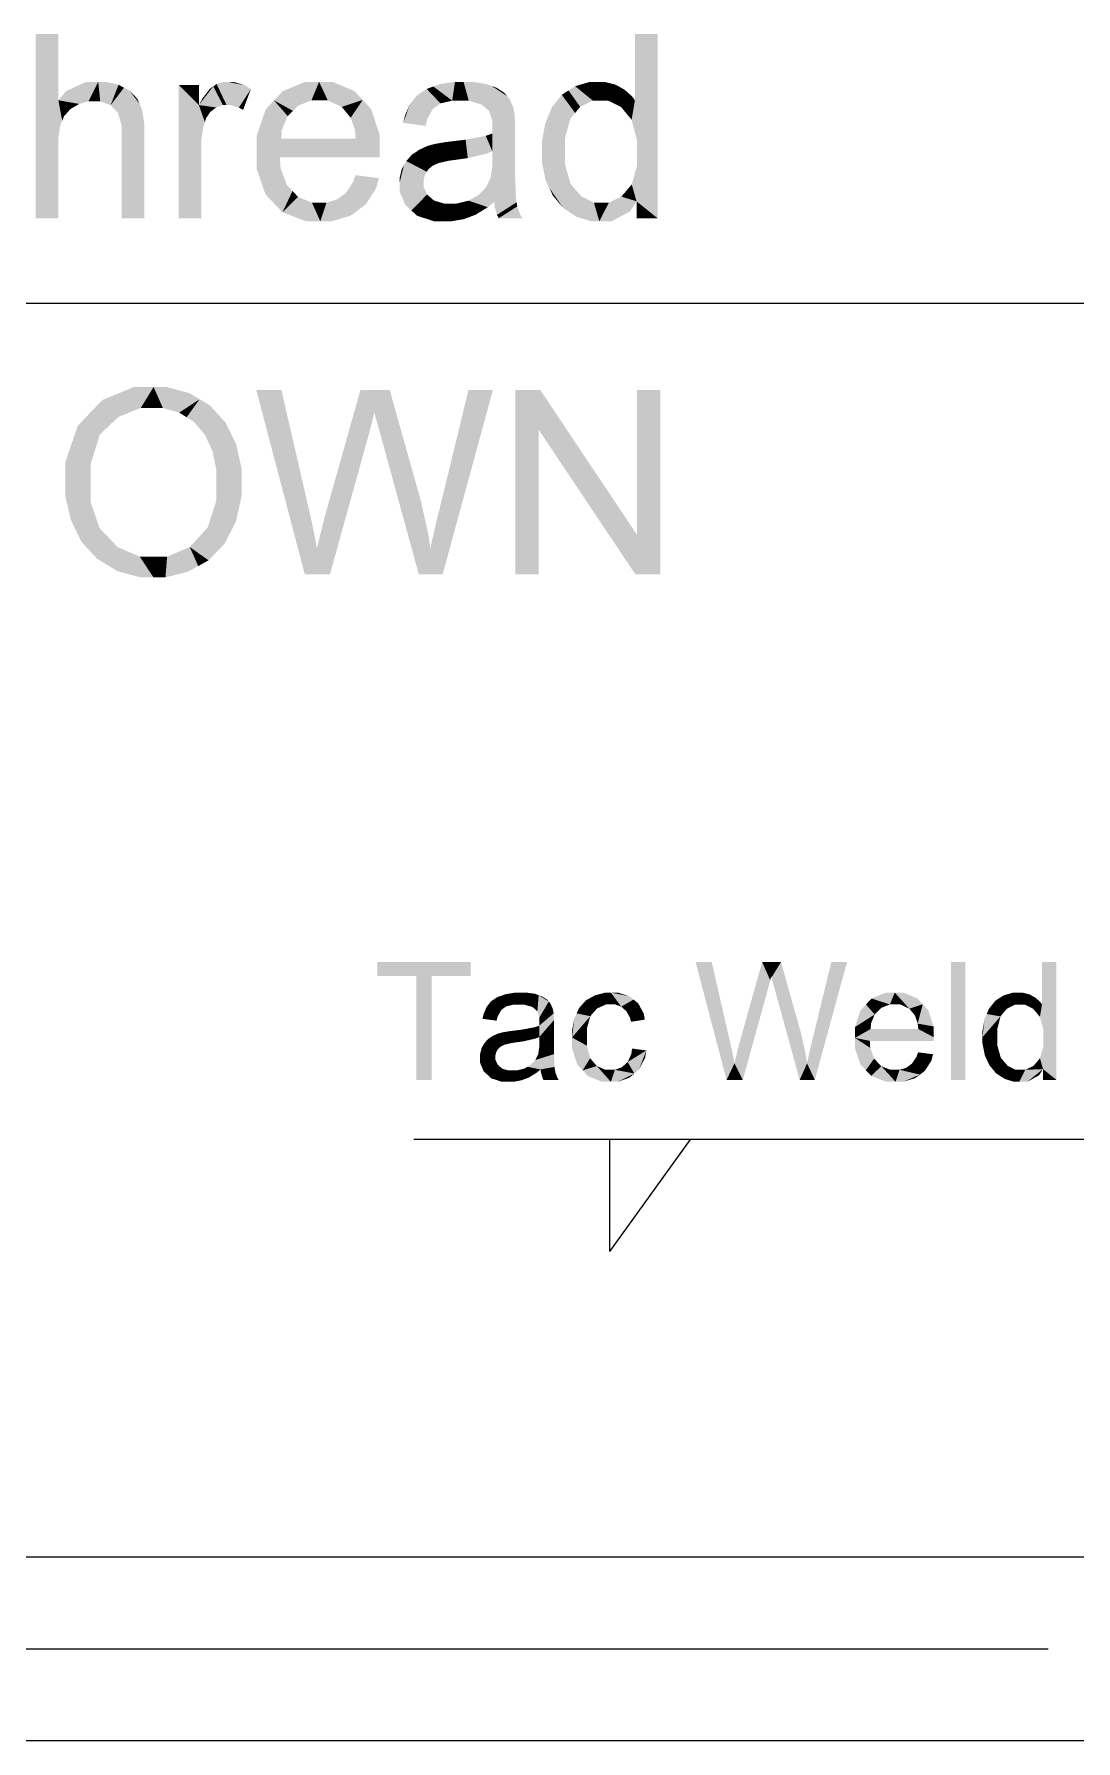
# Model space of a CAD drawing. Header units: millimetres. Extents: x 2 to 579, y 1 to 405.
# Drawn here: x 221.31 to 228.95, y 86.21 to 98.72 of the extents above; entities that cross this region are included whole.
import ezdxf

# ---------------------------------------------------------------- set-up
doc = ezdxf.new("R2010")
doc.units = ezdxf.units.MM
doc.linetypes.add('XKITLINE00', pattern=[0])
doc.layers.add('LinkedObject', color=7, linetype='Continuous', lineweight=0)

# ---------------------------------------------------------------- blocks, each defined once
blk = doc.blocks.new('*A4')
at = {"layer": 'LinkedObject'}
for points in [[(221.49, 98.719), (221.324, 97.369), (221.324, 98.719)], [(221.49, 98.234), (221.324, 97.369), (221.49, 98.719)], [(225.882, 98.719), (225.716, 98.234), (225.716, 98.719)], [(225.882, 98.719), (225.731, 97.943), (225.716, 98.234)], [(225.731, 97.943), (225.882, 98.719), (225.882, 97.369)], [(221.694, 98.369), (221.49, 98.234), (221.548, 98.302)], [(221.782, 98.369), (221.49, 98.234), (221.694, 98.369)], [(221.711, 98.226), (221.49, 98.234), (221.782, 98.369)], [(221.711, 98.226), (221.782, 98.369), (221.748, 98.226)], [(221.748, 98.226), (221.782, 98.369), (221.797, 98.226)], [(221.782, 98.369), (221.873, 98.198), (221.797, 98.226)], [(221.837, 98.369), (221.873, 98.198), (221.782, 98.369)], [(221.931, 98.348), (221.873, 98.198), (221.837, 98.369)], [(221.971, 98.326), (221.873, 98.198), (221.931, 98.348)], [(222.371, 98.347), (222.52, 98.199), (222.371, 97.369)], [(222.52, 98.199), (222.371, 98.347), (222.52, 98.347)], [(222.65, 98.353), (222.723, 98.198), (222.626, 98.336)], [(222.703, 98.369), (222.723, 98.198), (222.65, 98.353)], [(222.731, 98.369), (222.723, 98.198), (222.703, 98.369)], [(222.731, 98.369), (222.753, 98.198), (222.723, 98.198)], [(222.858, 98.343), (222.731, 98.369), (222.773, 98.369)], [(222.901, 98.316), (222.731, 98.369), (222.858, 98.343)], [(222.813, 98.18), (222.731, 98.369), (222.901, 98.316)], [(222.753, 98.198), (222.731, 98.369), (222.813, 98.18)], [(223.299, 98.369), (223.071, 98.233), (223.135, 98.301)], [(223.401, 98.369), (223.071, 98.233), (223.299, 98.369)], [(223.345, 98.233), (223.071, 98.233), (223.401, 98.369)], [(223.345, 98.233), (223.401, 98.369), (223.402, 98.233)], [(223.401, 98.369), (223.465, 98.233), (223.402, 98.233)], [(223.659, 98.302), (223.401, 98.369), (223.499, 98.369)], [(223.721, 98.236), (223.401, 98.369), (223.659, 98.302)], [(223.567, 98.185), (223.401, 98.369), (223.721, 98.236)], [(223.465, 98.233), (223.401, 98.369), (223.567, 98.185)], [(224.397, 98.369), (224.238, 98.335), (224.286, 98.352)], [(224.377, 98.231), (224.238, 98.335), (224.397, 98.369)], [(224.377, 98.231), (224.397, 98.369), (224.436, 98.231)], [(224.436, 98.231), (224.397, 98.369), (224.498, 98.231)], [(224.46, 98.369), (224.498, 98.231), (224.397, 98.369)], [(224.624, 98.354), (224.46, 98.369), (224.523, 98.369)], [(224.664, 98.34), (224.46, 98.369), (224.624, 98.354)], [(224.592, 98.203), (224.46, 98.369), (224.664, 98.34)], [(224.498, 98.231), (224.46, 98.369), (224.592, 98.203)], [(225.387, 98.369), (225.408, 98.231), (225.278, 98.337)], [(225.447, 98.369), (225.408, 98.231), (225.387, 98.369)], [(225.408, 98.231), (225.447, 98.369), (225.463, 98.231)], [(225.447, 98.369), (225.52, 98.231), (225.463, 98.231)], [(225.491, 98.369), (225.52, 98.231), (225.447, 98.369)], [(225.569, 98.35), (225.52, 98.231), (225.491, 98.369)], [(225.604, 98.332), (225.52, 98.231), (225.569, 98.35)], [(221.49, 97.961), (221.324, 97.369), (221.49, 98.234)], [(221.49, 97.961), (221.49, 98.234), (221.504, 98.052)], [(221.504, 98.052), (221.49, 98.234), (221.518, 98.084)], [(221.518, 98.084), (221.49, 98.234), (221.532, 98.117)], [(221.532, 98.117), (221.49, 98.234), (221.578, 98.169)], [(221.578, 98.169), (221.49, 98.234), (221.61, 98.188)], [(221.61, 98.188), (221.49, 98.234), (221.642, 98.207)], [(221.642, 98.207), (221.49, 98.234), (221.711, 98.226)], [(221.971, 98.326), (221.9, 98.169), (221.873, 98.198)], [(222.011, 98.305), (221.9, 98.169), (221.971, 98.326)], [(221.9, 98.169), (222.011, 98.305), (221.927, 98.141)], [(221.927, 98.141), (222.011, 98.305), (222.085, 98.208)], [(222.085, 98.208), (222.011, 98.305), (222.068, 98.246)], [(222.626, 98.336), (222.52, 98.199), (222.601, 98.319)], [(222.696, 98.198), (222.52, 98.199), (222.626, 98.336)], [(222.601, 98.319), (222.52, 98.199), (222.549, 98.251)], [(222.626, 98.336), (222.723, 98.198), (222.696, 98.198)], [(222.813, 98.18), (222.901, 98.316), (222.844, 98.163)], [(223.071, 98.233), (222.944, 97.973), (223.008, 98.165)], [(223.171, 98.118), (222.944, 97.973), (223.071, 98.233)], [(223.071, 98.233), (223.21, 98.156), (223.171, 98.118)], [(223.21, 98.156), (223.071, 98.233), (223.249, 98.195)], [(223.249, 98.195), (223.071, 98.233), (223.345, 98.233)], [(223.567, 98.185), (223.721, 98.236), (223.607, 98.137)], [(223.721, 98.236), (223.633, 98.106), (223.607, 98.137)], [(223.633, 98.106), (223.721, 98.236), (223.664, 98.014)], [(223.664, 98.014), (223.721, 98.236), (223.845, 97.981)], [(223.845, 97.981), (223.721, 98.236), (223.783, 98.169)], [(224.092, 98.236), (224.019, 98.068), (224.066, 98.204)], [(224.235, 98.17), (224.019, 98.068), (224.092, 98.236)], [(224.117, 98.268), (224.291, 98.211), (224.092, 98.236)], [(224.235, 98.17), (224.092, 98.236), (224.263, 98.191)], [(224.263, 98.191), (224.092, 98.236), (224.291, 98.211)], [(224.19, 98.317), (224.291, 98.211), (224.117, 98.268)], [(224.238, 98.335), (224.291, 98.211), (224.19, 98.317)], [(224.291, 98.211), (224.238, 98.335), (224.377, 98.231)], [(224.592, 98.203), (224.664, 98.34), (224.624, 98.175)], [(224.624, 98.175), (224.664, 98.34), (224.648, 98.155)], [(224.664, 98.34), (224.671, 98.083), (224.648, 98.155)], [(224.779, 98.265), (224.671, 98.083), (224.664, 98.34)], [(224.76, 98.288), (224.664, 98.34), (224.703, 98.325)], [(224.779, 98.265), (224.664, 98.34), (224.76, 98.288)], [(224.797, 98.243), (224.671, 98.083), (224.779, 98.265)], [(224.823, 98.187), (224.671, 98.083), (224.797, 98.243)], [(225.18, 98.274), (225.278, 98.141), (225.107, 98.182)], [(225.315, 98.186), (225.18, 98.274), (225.229, 98.306)], [(225.278, 98.141), (225.18, 98.274), (225.315, 98.186)], [(225.278, 98.337), (225.408, 98.231), (225.229, 98.306)], [(225.229, 98.306), (225.408, 98.231), (225.315, 98.186)], [(225.604, 98.332), (225.615, 98.184), (225.52, 98.231)], [(225.638, 98.313), (225.615, 98.184), (225.604, 98.332)], [(225.694, 98.264), (225.615, 98.184), (225.638, 98.313)], [(225.716, 98.234), (225.615, 98.184), (225.694, 98.264)], [(225.615, 98.184), (225.716, 98.234), (225.653, 98.138)], [(225.653, 98.138), (225.716, 98.234), (225.692, 98.091)], [(225.716, 98.234), (225.731, 97.943), (225.692, 98.091)], [(222.085, 98.208), (221.953, 98.051), (221.927, 98.141)], [(222.102, 98.17), (221.953, 98.051), (222.085, 98.208)], [(222.12, 98.061), (221.953, 98.051), (222.102, 98.17)], [(222.371, 97.369), (222.52, 98.199), (222.537, 97.369)], [(222.52, 98.199), (222.537, 97.881), (222.537, 97.369)], [(222.537, 97.881), (222.52, 98.199), (222.537, 97.933)], [(222.537, 97.933), (222.52, 98.199), (222.55, 98.03)], [(222.55, 98.03), (222.52, 98.199), (222.564, 98.074)], [(222.564, 98.074), (222.52, 98.199), (222.573, 98.103)], [(222.573, 98.103), (222.52, 98.199), (222.604, 98.149)], [(222.604, 98.149), (222.52, 98.199), (222.626, 98.165)], [(222.626, 98.165), (222.52, 98.199), (222.647, 98.181)], [(222.647, 98.181), (222.52, 98.199), (222.696, 98.198)], [(223.128, 98.016), (222.944, 97.973), (223.171, 98.118)], [(224.066, 98.204), (224.019, 98.068), (224.03, 98.12)], [(224.194, 98.098), (224.019, 98.068), (224.235, 98.17)], [(224.019, 98.068), (224.194, 98.098), (224.181, 98.046)], [(224.671, 98.007), (224.834, 98.131), (224.67, 97.99)], [(224.67, 97.99), (224.834, 98.131), (224.671, 97.86)], [(224.83, 98.153), (224.671, 98.083), (224.823, 98.187)], [(224.671, 98.083), (224.83, 98.153), (224.834, 98.131)], [(224.671, 98.083), (224.834, 98.131), (224.671, 98.033)], [(224.671, 98.033), (224.834, 98.131), (224.671, 98.028)], [(224.671, 98.028), (224.834, 98.131), (224.671, 98.007)], [(224.838, 98.055), (224.671, 97.86), (224.834, 98.131)], [(225.083, 98.123), (225.034, 97.857), (225.059, 98.063)], [(225.241, 98.096), (225.034, 97.857), (225.083, 98.123)], [(225.107, 98.182), (225.278, 98.141), (225.083, 98.123)], [(225.083, 98.123), (225.278, 98.141), (225.241, 98.096)], [(222.12, 97.989), (221.953, 98.051), (222.12, 98.061)], [(221.953, 98.051), (222.12, 97.989), (221.953, 97.988)], [(221.953, 97.369), (222.12, 97.989), (222.12, 97.369)], [(221.953, 97.988), (222.12, 97.989), (221.953, 97.369)], [(222.944, 97.973), (223.128, 98.016), (223.124, 97.952)], [(223.124, 97.952), (222.944, 97.85), (222.944, 97.973)], [(223.664, 98.014), (223.845, 97.981), (223.669, 97.952)], [(223.845, 97.86), (223.669, 97.952), (223.845, 97.981)], [(224.623, 97.973), (224.671, 97.86), (224.475, 97.945)], [(224.67, 97.99), (224.671, 97.86), (224.623, 97.973)], [(224.838, 98), (224.67, 97.799), (224.671, 97.86)], [(224.838, 97.779), (224.67, 97.799), (224.838, 98)], [(224.838, 98), (224.671, 97.86), (224.838, 98.055)], [(225.204, 97.954), (225.034, 97.857), (225.241, 98.096)], [(225.059, 98.063), (225.034, 97.857), (225.034, 97.93)], [(221.49, 97.904), (221.324, 97.369), (221.49, 97.961)], [(221.324, 97.369), (221.49, 97.904), (221.49, 97.369)], [(223.124, 97.952), (223.845, 97.86), (222.944, 97.85)], [(223.845, 97.852), (222.944, 97.85), (223.845, 97.86)], [(223.844, 97.83), (222.944, 97.85), (223.845, 97.852)], [(222.944, 97.85), (223.07, 97.479), (222.944, 97.731)], [(223.119, 97.735), (223.07, 97.479), (222.944, 97.85)], [(223.119, 97.735), (222.944, 97.85), (223.114, 97.816)], [(223.844, 97.816), (222.944, 97.85), (223.844, 97.83)], [(223.114, 97.816), (222.944, 97.85), (223.844, 97.816)], [(223.669, 97.952), (223.845, 97.86), (223.124, 97.952)], [(224.202, 97.728), (224.082, 97.836), (224.109, 97.853)], [(224.135, 97.871), (224.235, 97.755), (224.109, 97.853)], [(224.109, 97.853), (224.235, 97.755), (224.202, 97.728)], [(224.195, 97.899), (224.235, 97.755), (224.135, 97.871)], [(224.228, 97.908), (224.235, 97.755), (224.195, 97.899)], [(224.252, 97.914), (224.277, 97.774), (224.228, 97.908)], [(224.235, 97.755), (224.228, 97.908), (224.256, 97.764)], [(224.256, 97.764), (224.228, 97.908), (224.277, 97.774)], [(224.326, 97.927), (224.349, 97.79), (224.252, 97.914)], [(224.252, 97.914), (224.349, 97.79), (224.277, 97.774)], [(224.375, 97.933), (224.4, 97.797), (224.326, 97.927)], [(224.326, 97.927), (224.4, 97.797), (224.349, 97.79)], [(224.475, 97.945), (224.491, 97.81), (224.375, 97.933)], [(224.375, 97.933), (224.491, 97.81), (224.4, 97.797)], [(224.475, 97.945), (224.671, 97.86), (224.491, 97.81)], [(224.491, 97.81), (224.671, 97.86), (224.626, 97.842)], [(225.034, 97.857), (225.204, 97.954), (225.204, 97.857)], [(225.034, 97.857), (225.204, 97.763), (225.034, 97.782)], [(225.204, 97.763), (225.034, 97.857), (225.204, 97.857)], [(225.731, 97.943), (225.882, 97.369), (225.731, 97.843)], [(222.944, 97.731), (223.07, 97.479), (223.007, 97.545)], [(223.165, 97.612), (223.07, 97.479), (223.119, 97.735)], [(224.023, 97.758), (223.991, 97.627), (224.007, 97.729)], [(224.179, 97.693), (223.991, 97.627), (224.023, 97.758)], [(224.007, 97.729), (223.991, 97.627), (223.991, 97.663)], [(224.04, 97.788), (224.191, 97.71), (224.023, 97.758)], [(224.023, 97.758), (224.191, 97.71), (224.179, 97.693)], [(224.082, 97.836), (224.191, 97.71), (224.04, 97.788)], [(224.191, 97.71), (224.082, 97.836), (224.202, 97.728)], [(224.657, 97.662), (224.838, 97.779), (224.838, 97.663)], [(224.67, 97.744), (224.838, 97.779), (224.657, 97.662)], [(224.838, 97.779), (224.67, 97.744), (224.67, 97.799)], [(225.034, 97.782), (225.204, 97.763), (225.061, 97.649)], [(225.061, 97.649), (225.204, 97.763), (225.088, 97.592)], [(225.088, 97.592), (225.204, 97.763), (225.244, 97.623)], [(225.731, 97.752), (225.882, 97.369), (225.693, 97.617)], [(225.731, 97.843), (225.882, 97.369), (225.731, 97.752)], [(223.07, 97.479), (223.165, 97.612), (223.133, 97.413)], [(223.206, 97.569), (223.133, 97.413), (223.165, 97.612)], [(223.598, 97.555), (223.839, 97.663), (223.744, 97.471)], [(223.649, 97.632), (223.839, 97.663), (223.598, 97.555)], [(223.839, 97.663), (223.649, 97.632), (223.668, 97.685)], [(223.744, 97.471), (223.839, 97.663), (223.819, 97.588)], [(224.167, 97.653), (223.991, 97.627), (224.179, 97.693)], [(223.991, 97.627), (224.167, 97.653), (224.167, 97.632)], [(224.167, 97.598), (223.991, 97.627), (224.167, 97.632)], [(223.991, 97.627), (224.167, 97.598), (223.991, 97.566)], [(223.991, 97.566), (224.167, 97.598), (224.034, 97.465)], [(224.034, 97.465), (224.167, 97.598), (224.077, 97.426)], [(224.077, 97.426), (224.167, 97.598), (224.193, 97.543)], [(224.571, 97.54), (224.838, 97.663), (224.844, 97.517)], [(224.626, 97.597), (224.838, 97.663), (224.571, 97.54)], [(224.643, 97.633), (224.838, 97.663), (224.626, 97.597)], [(224.838, 97.663), (224.643, 97.633), (224.657, 97.662)], [(225.244, 97.623), (225.191, 97.444), (225.088, 97.592)], [(225.283, 97.576), (225.191, 97.444), (225.244, 97.623)], [(225.693, 97.617), (225.728, 97.493), (225.655, 97.572)], [(225.693, 97.617), (225.882, 97.369), (225.728, 97.493)], [(223.247, 97.526), (223.133, 97.413), (223.206, 97.569)], [(223.247, 97.526), (223.41, 97.347), (223.133, 97.413)], [(223.349, 97.483), (223.41, 97.347), (223.247, 97.526)], [(223.41, 97.483), (223.41, 97.347), (223.349, 97.483)], [(223.455, 97.483), (223.689, 97.43), (223.41, 97.347)], [(223.455, 97.483), (223.41, 97.347), (223.41, 97.483)], [(223.533, 97.507), (223.689, 97.43), (223.455, 97.483)], [(223.565, 97.531), (223.744, 97.471), (223.533, 97.507)], [(223.689, 97.43), (223.533, 97.507), (223.744, 97.471)], [(223.598, 97.555), (223.744, 97.471), (223.565, 97.531)], [(224.193, 97.543), (224.12, 97.387), (224.077, 97.426)], [(224.218, 97.521), (224.12, 97.387), (224.193, 97.543)], [(224.243, 97.499), (224.12, 97.387), (224.218, 97.521)], [(224.12, 97.387), (224.243, 97.499), (224.244, 97.347)], [(224.324, 97.347), (224.243, 97.499), (224.316, 97.477)], [(224.244, 97.347), (224.243, 97.499), (224.324, 97.347)], [(224.316, 97.477), (224.373, 97.347), (224.324, 97.347)], [(224.364, 97.477), (224.373, 97.347), (224.316, 97.477)], [(224.412, 97.477), (224.373, 97.347), (224.364, 97.477)], [(224.373, 97.347), (224.412, 97.477), (224.464, 97.363)], [(224.507, 97.379), (224.412, 97.477), (224.497, 97.498)], [(224.464, 97.363), (224.412, 97.477), (224.507, 97.379)], [(224.685, 97.489), (224.497, 97.498), (224.534, 97.519)], [(224.638, 97.45), (224.497, 97.498), (224.685, 97.489)], [(224.549, 97.395), (224.497, 97.498), (224.638, 97.45)], [(224.507, 97.379), (224.497, 97.498), (224.549, 97.395)], [(224.571, 97.54), (224.844, 97.517), (224.534, 97.519)], [(224.844, 97.517), (224.685, 97.489), (224.534, 97.519)], [(224.685, 97.489), (224.844, 97.517), (224.688, 97.455)], [(224.688, 97.455), (224.844, 97.517), (224.849, 97.486)], [(224.849, 97.486), (224.705, 97.394), (224.688, 97.455)], [(224.854, 97.456), (224.705, 97.394), (224.849, 97.486)], [(225.088, 97.592), (225.191, 97.444), (225.115, 97.534)], [(225.191, 97.444), (225.283, 97.576), (225.24, 97.412)], [(225.24, 97.412), (225.283, 97.576), (225.323, 97.53)], [(225.323, 97.53), (225.455, 97.347), (225.24, 97.412)], [(225.416, 97.483), (225.455, 97.347), (225.323, 97.53)], [(225.455, 97.347), (225.416, 97.483), (225.47, 97.483)], [(225.455, 97.347), (225.728, 97.493), (225.545, 97.347)], [(225.525, 97.483), (225.728, 97.493), (225.455, 97.347)], [(225.525, 97.483), (225.455, 97.347), (225.47, 97.483)], [(225.617, 97.528), (225.728, 97.493), (225.525, 97.483)], [(225.545, 97.347), (225.728, 97.493), (225.682, 97.42)], [(225.728, 97.493), (225.617, 97.528), (225.655, 97.572)], [(225.728, 97.493), (225.882, 97.369), (225.728, 97.369)], [(223.133, 97.413), (223.41, 97.347), (223.303, 97.347)], [(223.41, 97.347), (223.689, 97.43), (223.495, 97.347)], [(223.495, 97.347), (223.689, 97.43), (223.635, 97.389)], [(224.854, 97.456), (224.718, 97.369), (224.705, 97.394)], [(224.875, 97.397), (224.718, 97.369), (224.854, 97.456)], [(224.718, 97.369), (224.875, 97.397), (224.891, 97.369)], [(225.24, 97.412), (225.455, 97.347), (225.289, 97.379)], [(225.289, 97.379), (225.455, 97.347), (225.396, 97.347)], [(222.045, 96.132), (221.722, 95.942), (221.813, 96.037)], [(222.188, 96.132), (221.722, 95.942), (222.045, 96.132)], [(222.094, 95.978), (221.722, 95.942), (222.188, 96.132)], [(222.094, 95.978), (222.188, 96.132), (222.189, 95.978)], [(222.188, 96.132), (222.256, 95.978), (222.189, 95.978)], [(222.45, 96.087), (222.188, 96.132), (222.282, 96.132)], [(222.525, 96.042), (222.188, 96.132), (222.45, 96.087)], [(222.376, 95.944), (222.188, 96.132), (222.525, 96.042)], [(222.256, 95.978), (222.188, 96.132), (222.376, 95.944)], [(223.125, 96.109), (223.296, 94.759), (222.941, 96.109)], [(223.329, 95.224), (223.296, 94.759), (223.125, 96.109)], [(223.704, 96.109), (223.766, 95.787), (223.447, 95.197)], [(223.766, 95.787), (223.704, 96.109), (223.775, 95.82)], [(223.775, 95.82), (223.704, 96.109), (223.795, 95.899)], [(223.795, 95.899), (223.704, 96.109), (223.807, 95.946)], [(223.919, 96.109), (223.807, 95.946), (223.704, 96.109)], [(223.807, 95.946), (223.919, 96.109), (223.81, 95.931)], [(223.81, 95.931), (223.919, 96.109), (223.832, 95.851)], [(223.832, 95.851), (223.919, 96.109), (223.85, 95.787)], [(223.85, 95.787), (223.919, 96.109), (224.111, 95.425)], [(224.675, 96.109), (224.285, 95.241), (224.496, 96.109)], [(224.307, 94.759), (224.285, 95.241), (224.675, 96.109)], [(224.84, 96.109), (225.011, 95.818), (224.84, 94.759)], [(225.011, 95.818), (224.84, 96.109), (225.023, 96.109)], [(225.011, 95.818), (225.023, 96.109), (225.719, 94.759)], [(225.719, 94.759), (225.023, 96.109), (225.731, 95.049)], [(225.902, 96.109), (225.731, 95.049), (225.731, 96.109)], [(225.902, 94.759), (225.731, 95.049), (225.902, 96.109)], [(221.931, 95.913), (221.722, 95.942), (222.094, 95.978)], [(222.376, 95.944), (222.525, 96.042), (222.43, 95.91)], [(222.525, 96.042), (222.484, 95.876), (222.43, 95.91)], [(222.484, 95.876), (222.525, 96.042), (222.565, 95.781)], [(222.714, 95.873), (222.525, 96.042), (222.6, 95.998)], [(222.754, 95.794), (222.525, 96.042), (222.714, 95.873)], [(222.565, 95.781), (222.525, 96.042), (222.754, 95.794)], [(221.722, 95.942), (221.542, 95.416), (221.632, 95.847)], [(221.794, 95.783), (221.542, 95.416), (221.722, 95.942)], [(221.632, 95.847), (221.542, 95.416), (221.542, 95.584)], [(221.722, 95.942), (221.931, 95.913), (221.862, 95.848)], [(221.794, 95.783), (221.722, 95.942), (221.862, 95.848)], [(221.726, 95.565), (221.542, 95.416), (221.794, 95.783)], [(222.565, 95.781), (222.754, 95.794), (222.593, 95.72)], [(222.754, 95.794), (222.621, 95.658), (222.593, 95.72)], [(222.621, 95.658), (222.754, 95.794), (222.649, 95.515)], [(222.649, 95.515), (222.754, 95.794), (222.833, 95.533)], [(222.833, 95.533), (222.754, 95.794), (222.793, 95.714)], [(223.447, 95.197), (223.766, 95.787), (223.481, 94.759)], [(224.111, 95.425), (224.132, 94.759), (223.85, 95.787)], [(224.84, 94.759), (225.011, 95.818), (225.011, 94.759)], [(221.542, 95.416), (221.726, 95.565), (221.726, 95.413)], [(222.649, 95.432), (222.833, 95.533), (222.833, 95.431)], [(222.649, 95.515), (222.833, 95.533), (222.649, 95.432)], [(221.542, 95.416), (221.726, 95.291), (221.542, 95.327)], [(221.726, 95.291), (221.542, 95.416), (221.726, 95.413)], [(222.584, 95.101), (222.833, 95.431), (222.75, 95.064)], [(222.649, 95.302), (222.833, 95.431), (222.584, 95.101)], [(222.833, 95.431), (222.649, 95.302), (222.649, 95.432)], [(222.75, 95.064), (222.833, 95.431), (222.791, 95.145)], [(222.791, 95.145), (222.833, 95.431), (222.833, 95.329)], [(224.147, 95.298), (224.132, 94.759), (224.111, 95.425)], [(221.542, 95.327), (221.726, 95.291), (221.581, 95.159)], [(221.581, 95.159), (221.726, 95.291), (221.619, 95.079)], [(221.619, 95.079), (221.726, 95.291), (221.791, 95.099)], [(223.345, 95.154), (223.296, 94.759), (223.329, 95.224)], [(224.2, 95.059), (224.132, 94.759), (224.147, 95.298)], [(224.285, 95.241), (224.307, 94.759), (224.264, 95.158)], [(221.791, 95.099), (221.772, 94.874), (221.619, 95.079)], [(221.857, 95.029), (221.772, 94.874), (221.791, 95.099)], [(222.75, 95.064), (222.519, 95.03), (222.584, 95.101)], [(223.373, 95.016), (223.296, 94.759), (223.345, 95.154)], [(223.442, 95.18), (223.481, 94.759), (223.411, 95.056)], [(223.447, 95.197), (223.481, 94.759), (223.442, 95.18)], [(224.264, 95.158), (224.307, 94.759), (224.23, 95.011)], [(221.619, 95.079), (221.772, 94.874), (221.658, 94.999)], [(221.772, 94.874), (221.857, 95.029), (221.847, 94.828)], [(221.847, 94.828), (221.857, 95.029), (221.923, 94.959)], [(222.519, 95.03), (222.591, 94.861), (222.453, 94.959)], [(222.708, 94.983), (222.519, 95.03), (222.75, 95.064)], [(222.591, 94.861), (222.519, 95.03), (222.708, 94.983)], [(223.385, 94.948), (223.296, 94.759), (223.373, 95.016)], [(223.411, 95.056), (223.481, 94.759), (223.385, 94.948)], [(224.217, 94.948), (224.132, 94.759), (224.2, 95.059)], [(224.23, 95.011), (224.307, 94.759), (224.217, 94.948)], [(225.731, 95.049), (225.902, 94.759), (225.719, 94.759)], [(221.923, 94.959), (222.187, 94.736), (221.847, 94.828)], [(222.087, 94.888), (222.187, 94.736), (221.923, 94.959)], [(222.187, 94.736), (222.087, 94.888), (222.186, 94.888)], [(222.287, 94.888), (222.187, 94.736), (222.186, 94.888)], [(222.187, 94.736), (222.287, 94.888), (222.275, 94.736)], [(222.275, 94.736), (222.287, 94.888), (222.439, 94.777)], [(222.515, 94.819), (222.287, 94.888), (222.453, 94.959)], [(222.439, 94.777), (222.287, 94.888), (222.515, 94.819)], [(222.453, 94.959), (222.591, 94.861), (222.515, 94.819)], [(223.385, 94.948), (223.481, 94.759), (223.296, 94.759)], [(224.217, 94.948), (224.307, 94.759), (224.132, 94.759)], [(221.847, 94.828), (222.187, 94.736), (221.922, 94.782)], [(221.922, 94.782), (222.187, 94.736), (222.092, 94.736)], [(223.829, 91.916), (224.113, 91.814), (223.829, 91.814)], [(224.227, 91.814), (224.113, 91.814), (223.829, 91.916)], [(224.227, 91.814), (223.829, 91.916), (224.513, 91.916)], [(224.227, 91.814), (224.513, 91.916), (224.513, 91.814)], [(226.279, 91.916), (226.388, 91.052), (226.161, 91.916)], [(226.409, 91.35), (226.388, 91.052), (226.279, 91.916)], [(226.649, 91.916), (226.689, 91.71), (226.485, 91.332)], [(226.689, 91.71), (226.649, 91.916), (226.695, 91.731)], [(226.695, 91.731), (226.649, 91.916), (226.708, 91.782)], [(226.708, 91.782), (226.649, 91.916), (226.715, 91.812)], [(226.787, 91.916), (226.715, 91.812), (226.649, 91.916)], [(226.715, 91.812), (226.787, 91.916), (226.717, 91.802)], [(226.717, 91.802), (226.787, 91.916), (226.731, 91.751)], [(226.731, 91.751), (226.787, 91.916), (226.743, 91.71)], [(226.743, 91.71), (226.787, 91.916), (226.91, 91.478)], [(227.271, 91.916), (227.021, 91.361), (227.156, 91.916)], [(227.035, 91.052), (227.021, 91.361), (227.271, 91.916)], [(228.139, 91.916), (228.032, 91.052), (228.032, 91.916)], [(228.139, 91.052), (228.032, 91.052), (228.139, 91.916)], [(228.806, 91.916), (228.7, 91.606), (228.7, 91.916)], [(228.806, 91.916), (228.71, 91.42), (228.7, 91.606)], [(228.71, 91.42), (228.806, 91.916), (228.806, 91.052)], [(224.113, 91.052), (224.227, 91.814), (224.227, 91.052)], [(224.113, 91.814), (224.227, 91.814), (224.113, 91.052)], [(224.645, 91.607), (224.599, 91.5), (224.629, 91.587)], [(224.737, 91.565), (224.599, 91.5), (224.645, 91.607)], [(224.661, 91.628), (224.773, 91.591), (224.645, 91.607)], [(224.737, 91.565), (224.645, 91.607), (224.755, 91.578)], [(224.755, 91.578), (224.645, 91.607), (224.773, 91.591)], [(224.708, 91.659), (224.773, 91.591), (224.661, 91.628)], [(224.739, 91.67), (224.773, 91.591), (224.708, 91.659)], [(224.841, 91.692), (224.739, 91.67), (224.77, 91.681)], [(224.828, 91.604), (224.739, 91.67), (224.841, 91.692)], [(224.773, 91.591), (224.739, 91.67), (224.828, 91.604)], [(224.828, 91.604), (224.841, 91.692), (224.865, 91.604)], [(224.865, 91.604), (224.841, 91.692), (224.905, 91.604)], [(224.881, 91.692), (224.905, 91.604), (224.841, 91.692)], [(224.986, 91.683), (224.881, 91.692), (224.921, 91.692)], [(225.011, 91.673), (224.881, 91.692), (224.986, 91.683)], [(224.966, 91.586), (224.881, 91.692), (225.011, 91.673)], [(224.905, 91.604), (224.881, 91.692), (224.966, 91.586)], [(224.966, 91.586), (225.011, 91.673), (224.986, 91.568)], [(224.986, 91.568), (225.011, 91.673), (225.001, 91.555)], [(225.011, 91.673), (225.016, 91.51), (225.001, 91.555)], [(225.085, 91.626), (225.016, 91.51), (225.011, 91.673)], [(225.073, 91.64), (225.011, 91.673), (225.036, 91.664)], [(225.085, 91.626), (225.011, 91.673), (225.073, 91.64)], [(225.097, 91.612), (225.016, 91.51), (225.085, 91.626)], [(225.113, 91.576), (225.016, 91.51), (225.097, 91.612)], [(225.357, 91.635), (225.414, 91.548), (225.306, 91.578)], [(225.439, 91.576), (225.357, 91.635), (225.391, 91.654)], [(225.414, 91.548), (225.357, 91.635), (225.439, 91.576)], [(225.425, 91.673), (225.504, 91.605), (225.391, 91.654)], [(225.391, 91.654), (225.504, 91.605), (225.439, 91.576)], [(225.5, 91.692), (225.504, 91.605), (225.425, 91.673)], [(225.54, 91.692), (225.504, 91.605), (225.5, 91.692)], [(225.504, 91.605), (225.54, 91.692), (225.544, 91.605)], [(225.54, 91.692), (225.571, 91.605), (225.544, 91.605)], [(225.674, 91.666), (225.54, 91.692), (225.591, 91.692)], [(225.706, 91.641), (225.54, 91.692), (225.674, 91.666)], [(225.616, 91.589), (225.54, 91.692), (225.706, 91.641)], [(225.571, 91.605), (225.54, 91.692), (225.616, 91.589)], [(225.616, 91.589), (225.706, 91.641), (225.634, 91.573)], [(225.706, 91.641), (225.653, 91.557), (225.634, 91.573)], [(225.653, 91.557), (225.706, 91.641), (225.679, 91.51)], [(225.679, 91.51), (225.706, 91.641), (225.789, 91.494)], [(225.78, 91.541), (225.706, 91.641), (225.739, 91.615)], [(225.789, 91.494), (225.706, 91.641), (225.78, 91.541)], [(226.485, 91.332), (226.689, 91.71), (226.507, 91.052)], [(226.91, 91.478), (226.924, 91.052), (226.743, 91.71)], [(227.41, 91.605), (227.329, 91.439), (227.37, 91.562)], [(227.474, 91.532), (227.329, 91.439), (227.41, 91.605)], [(227.451, 91.649), (227.524, 91.581), (227.41, 91.605)], [(227.41, 91.605), (227.524, 91.581), (227.474, 91.532)], [(227.621, 91.692), (227.451, 91.649), (227.556, 91.692)], [(227.585, 91.605), (227.451, 91.649), (227.621, 91.692)], [(227.524, 91.581), (227.451, 91.649), (227.585, 91.605)], [(227.585, 91.605), (227.621, 91.692), (227.622, 91.605)], [(227.621, 91.692), (227.662, 91.605), (227.622, 91.605)], [(227.786, 91.65), (227.621, 91.692), (227.684, 91.692)], [(227.826, 91.607), (227.621, 91.692), (227.786, 91.65)], [(227.728, 91.574), (227.621, 91.692), (227.826, 91.607)], [(227.662, 91.605), (227.621, 91.692), (227.728, 91.574)], [(227.728, 91.574), (227.826, 91.607), (227.753, 91.544)], [(227.826, 91.607), (227.769, 91.524), (227.753, 91.544)], [(227.769, 91.524), (227.826, 91.607), (227.789, 91.465)], [(227.789, 91.465), (227.826, 91.607), (227.905, 91.444)], [(227.905, 91.444), (227.826, 91.607), (227.866, 91.564)], [(228.357, 91.631), (228.42, 91.547), (228.311, 91.573)], [(228.444, 91.575), (228.357, 91.631), (228.388, 91.652)], [(228.42, 91.547), (228.357, 91.631), (228.444, 91.575)], [(228.42, 91.672), (228.503, 91.604), (228.388, 91.652)], [(228.388, 91.652), (228.503, 91.604), (228.444, 91.575)], [(228.489, 91.692), (228.503, 91.604), (228.42, 91.672)], [(228.528, 91.692), (228.503, 91.604), (228.489, 91.692)], [(228.503, 91.604), (228.528, 91.692), (228.538, 91.604)], [(228.528, 91.692), (228.574, 91.604), (228.538, 91.604)], [(228.556, 91.692), (228.574, 91.604), (228.528, 91.692)], [(228.606, 91.68), (228.574, 91.604), (228.556, 91.692)], [(228.628, 91.668), (228.574, 91.604), (228.606, 91.68)], [(228.628, 91.668), (228.635, 91.574), (228.574, 91.604)], [(228.65, 91.656), (228.635, 91.574), (228.628, 91.668)], [(228.686, 91.625), (228.635, 91.574), (228.65, 91.656)], [(228.7, 91.606), (228.635, 91.574), (228.686, 91.625)], [(228.635, 91.574), (228.7, 91.606), (228.66, 91.544)], [(228.66, 91.544), (228.7, 91.606), (228.685, 91.514)], [(228.7, 91.606), (228.71, 91.42), (228.685, 91.514)], [(224.629, 91.587), (224.599, 91.5), (224.606, 91.533)], [(224.711, 91.519), (224.599, 91.5), (224.737, 91.565)], [(224.599, 91.5), (224.711, 91.519), (224.702, 91.486)], [(225.016, 91.46), (225.121, 91.54), (225.015, 91.45)], [(225.015, 91.45), (225.121, 91.54), (225.016, 91.367)], [(225.118, 91.554), (225.016, 91.51), (225.113, 91.576)], [(225.016, 91.51), (225.118, 91.554), (225.121, 91.54)], [(225.016, 91.51), (225.121, 91.54), (225.016, 91.477)], [(225.016, 91.477), (225.121, 91.54), (225.016, 91.474)], [(225.016, 91.474), (225.121, 91.54), (225.016, 91.46)], [(225.123, 91.491), (225.016, 91.367), (225.121, 91.54)], [(225.123, 91.456), (225.016, 91.367), (225.123, 91.491)], [(225.289, 91.54), (225.255, 91.363), (225.272, 91.502)], [(225.389, 91.519), (225.255, 91.363), (225.289, 91.54)], [(225.364, 91.428), (225.255, 91.363), (225.389, 91.519)], [(225.272, 91.502), (225.255, 91.363), (225.255, 91.414)], [(225.306, 91.578), (225.414, 91.548), (225.289, 91.54)], [(225.289, 91.54), (225.414, 91.548), (225.389, 91.519)], [(225.679, 91.51), (225.789, 91.494), (225.687, 91.478)], [(226.933, 91.397), (226.924, 91.052), (226.91, 91.478)], [(227.447, 91.466), (227.329, 91.439), (227.474, 91.532)], [(227.329, 91.439), (227.447, 91.466), (227.444, 91.425)], [(228.295, 91.535), (228.264, 91.365), (228.279, 91.497)], [(228.396, 91.518), (228.264, 91.365), (228.295, 91.535)], [(228.373, 91.427), (228.264, 91.365), (228.396, 91.518)], [(228.279, 91.497), (228.264, 91.365), (228.264, 91.412)], [(228.311, 91.573), (228.42, 91.547), (228.295, 91.535)], [(228.295, 91.535), (228.42, 91.547), (228.396, 91.518)], [(224.639, 91.351), (224.708, 91.271), (224.612, 91.32)], [(224.716, 91.282), (224.639, 91.351), (224.656, 91.362)], [(224.708, 91.271), (224.639, 91.351), (224.716, 91.282)], [(224.673, 91.374), (224.737, 91.299), (224.656, 91.362)], [(224.656, 91.362), (224.737, 91.299), (224.716, 91.282)], [(224.711, 91.391), (224.737, 91.299), (224.673, 91.374)], [(224.732, 91.397), (224.737, 91.299), (224.711, 91.391)], [(224.748, 91.401), (224.764, 91.311), (224.732, 91.397)], [(224.737, 91.299), (224.732, 91.397), (224.75, 91.305)], [(224.75, 91.305), (224.732, 91.397), (224.764, 91.311)], [(224.795, 91.409), (224.81, 91.322), (224.748, 91.401)], [(224.748, 91.401), (224.81, 91.322), (224.764, 91.311)], [(224.827, 91.413), (224.843, 91.327), (224.795, 91.409)], [(224.795, 91.409), (224.843, 91.327), (224.81, 91.322)], [(224.891, 91.421), (224.901, 91.335), (224.827, 91.413)], [(224.827, 91.413), (224.901, 91.335), (224.843, 91.327)], [(224.985, 91.439), (225.016, 91.367), (224.891, 91.421)], [(224.891, 91.421), (225.016, 91.367), (224.901, 91.335)], [(224.901, 91.335), (225.016, 91.367), (224.987, 91.355)], [(225.015, 91.45), (225.016, 91.367), (224.985, 91.439)], [(225.123, 91.456), (225.015, 91.328), (225.016, 91.367)], [(225.123, 91.315), (225.015, 91.328), (225.123, 91.456)], [(225.255, 91.363), (225.364, 91.428), (225.364, 91.366)], [(225.364, 91.303), (225.255, 91.363), (225.364, 91.366)], [(225.255, 91.363), (225.333, 91.122), (225.255, 91.285)], [(225.364, 91.303), (225.333, 91.122), (225.255, 91.363)], [(226.42, 91.305), (226.388, 91.052), (226.409, 91.35)], [(226.967, 91.244), (226.924, 91.052), (226.933, 91.397)], [(227.021, 91.361), (227.035, 91.052), (227.008, 91.308)], [(227.444, 91.425), (227.329, 91.36), (227.329, 91.439)], [(227.444, 91.425), (227.905, 91.366), (227.329, 91.36)], [(227.905, 91.362), (227.329, 91.36), (227.905, 91.366)], [(227.905, 91.348), (227.329, 91.36), (227.905, 91.362)], [(227.329, 91.36), (227.409, 91.123), (227.329, 91.284)], [(227.441, 91.287), (227.409, 91.123), (227.329, 91.36)], [(227.441, 91.287), (227.329, 91.36), (227.438, 91.338)], [(227.905, 91.338), (227.329, 91.36), (227.905, 91.348)], [(227.438, 91.338), (227.329, 91.36), (227.905, 91.338)], [(227.793, 91.425), (227.905, 91.366), (227.444, 91.425)], [(227.789, 91.465), (227.905, 91.444), (227.793, 91.425)], [(227.905, 91.366), (227.793, 91.425), (227.905, 91.444)], [(228.264, 91.365), (228.373, 91.427), (228.373, 91.365)], [(228.264, 91.365), (228.373, 91.305), (228.264, 91.317)], [(228.373, 91.305), (228.264, 91.365), (228.373, 91.365)], [(228.71, 91.42), (228.806, 91.052), (228.71, 91.356)], [(228.71, 91.356), (228.806, 91.052), (228.71, 91.297)], [(224.601, 91.301), (224.581, 91.217), (224.591, 91.282)], [(224.701, 91.259), (224.581, 91.217), (224.601, 91.301)], [(224.591, 91.282), (224.581, 91.217), (224.581, 91.24)], [(224.694, 91.234), (224.581, 91.217), (224.701, 91.259)], [(224.581, 91.217), (224.694, 91.234), (224.694, 91.22)], [(224.694, 91.199), (224.581, 91.217), (224.694, 91.22)], [(224.581, 91.217), (224.694, 91.199), (224.581, 91.178)], [(224.612, 91.32), (224.708, 91.271), (224.601, 91.301)], [(224.601, 91.301), (224.708, 91.271), (224.701, 91.259)], [(224.952, 91.162), (225.123, 91.241), (225.127, 91.147)], [(224.987, 91.198), (225.123, 91.241), (224.952, 91.162)], [(224.998, 91.222), (225.123, 91.241), (224.987, 91.198)], [(225.123, 91.241), (224.998, 91.222), (225.007, 91.24)], [(225.007, 91.24), (225.123, 91.315), (225.123, 91.241)], [(225.015, 91.293), (225.123, 91.315), (225.007, 91.24)], [(225.123, 91.315), (225.015, 91.293), (225.015, 91.328)], [(225.255, 91.285), (225.333, 91.122), (225.294, 91.164)], [(225.388, 91.211), (225.333, 91.122), (225.364, 91.303)], [(225.663, 91.183), (225.8, 91.268), (225.712, 91.099)], [(225.69, 91.242), (225.8, 91.268), (225.663, 91.183)], [(225.8, 91.268), (225.69, 91.242), (225.695, 91.282)], [(225.712, 91.099), (225.8, 91.268), (225.747, 91.13)], [(225.747, 91.13), (225.8, 91.268), (225.791, 91.214)], [(226.438, 91.217), (226.388, 91.052), (226.42, 91.305)], [(226.446, 91.173), (226.388, 91.052), (226.438, 91.217)], [(226.462, 91.242), (226.507, 91.052), (226.446, 91.173)], [(226.482, 91.322), (226.507, 91.052), (226.462, 91.242)], [(226.485, 91.332), (226.507, 91.052), (226.482, 91.322)], [(226.978, 91.173), (226.924, 91.052), (226.967, 91.244)], [(227.008, 91.308), (227.035, 91.052), (226.986, 91.214)], [(227.329, 91.284), (227.409, 91.123), (227.369, 91.165)], [(227.47, 91.208), (227.409, 91.123), (227.441, 91.287)], [(227.747, 91.172), (227.902, 91.24), (227.841, 91.118)], [(227.78, 91.221), (227.902, 91.24), (227.747, 91.172)], [(227.902, 91.24), (227.78, 91.221), (227.792, 91.254)], [(227.841, 91.118), (227.902, 91.24), (227.889, 91.192)], [(228.264, 91.317), (228.373, 91.305), (228.281, 91.232)], [(228.281, 91.232), (228.373, 91.305), (228.298, 91.195)], [(228.298, 91.195), (228.373, 91.305), (228.398, 91.215)], [(228.71, 91.297), (228.806, 91.052), (228.685, 91.211)], [(224.581, 91.178), (224.694, 91.199), (224.608, 91.114)], [(224.608, 91.114), (224.694, 91.199), (224.636, 91.089)], [(224.636, 91.089), (224.694, 91.199), (224.71, 91.164)], [(224.71, 91.164), (224.664, 91.063), (224.636, 91.089)], [(224.726, 91.15), (224.664, 91.063), (224.71, 91.164)], [(224.742, 91.135), (224.664, 91.063), (224.726, 91.15)], [(224.664, 91.063), (224.742, 91.135), (224.743, 91.038)], [(224.794, 91.038), (224.742, 91.135), (224.789, 91.121)], [(224.743, 91.038), (224.742, 91.135), (224.794, 91.038)], [(224.789, 91.121), (224.825, 91.038), (224.794, 91.038)], [(224.82, 91.121), (224.825, 91.038), (224.789, 91.121)], [(224.85, 91.121), (224.825, 91.038), (224.82, 91.121)], [(224.825, 91.038), (224.85, 91.121), (224.884, 91.049)], [(224.911, 91.059), (224.85, 91.121), (224.905, 91.135)], [(224.884, 91.049), (224.85, 91.121), (224.911, 91.059)], [(225.025, 91.129), (224.905, 91.135), (224.928, 91.148)], [(224.995, 91.104), (224.905, 91.135), (225.025, 91.129)], [(224.938, 91.069), (224.905, 91.135), (224.995, 91.104)], [(224.911, 91.059), (224.905, 91.135), (224.938, 91.069)], [(224.952, 91.162), (225.127, 91.147), (224.928, 91.148)], [(225.127, 91.147), (225.025, 91.129), (224.928, 91.148)], [(225.025, 91.129), (225.127, 91.147), (225.027, 91.107)], [(225.027, 91.107), (225.127, 91.147), (225.13, 91.127)], [(225.13, 91.127), (225.038, 91.069), (225.027, 91.107)], [(225.133, 91.108), (225.038, 91.069), (225.13, 91.127)], [(225.133, 91.108), (225.046, 91.052), (225.038, 91.069)], [(225.147, 91.07), (225.046, 91.052), (225.133, 91.108)], [(225.333, 91.122), (225.388, 91.211), (225.412, 91.183)], [(225.437, 91.154), (225.333, 91.122), (225.412, 91.183)], [(225.437, 91.154), (225.54, 91.038), (225.333, 91.122)], [(225.333, 91.122), (225.54, 91.038), (225.372, 91.08)], [(225.499, 91.126), (225.54, 91.038), (225.437, 91.154)], [(225.54, 91.038), (225.499, 91.126), (225.538, 91.126)], [(225.569, 91.126), (225.54, 91.038), (225.538, 91.126)], [(225.569, 91.126), (225.712, 91.099), (225.54, 91.038)], [(225.54, 91.038), (225.712, 91.099), (225.591, 91.038)], [(225.621, 91.145), (225.712, 91.099), (225.569, 91.126)], [(225.591, 91.038), (225.712, 91.099), (225.677, 91.069)], [(225.712, 91.099), (225.621, 91.145), (225.642, 91.164)], [(225.663, 91.183), (225.712, 91.099), (225.642, 91.164)], [(226.446, 91.173), (226.507, 91.052), (226.388, 91.052)], [(226.978, 91.173), (227.035, 91.052), (226.924, 91.052)], [(226.986, 91.214), (227.035, 91.052), (226.978, 91.173)], [(227.409, 91.123), (227.47, 91.208), (227.449, 91.081)], [(227.496, 91.18), (227.449, 91.081), (227.47, 91.208)], [(227.522, 91.153), (227.449, 91.081), (227.496, 91.18)], [(227.522, 91.153), (227.627, 91.038), (227.449, 91.081)], [(227.588, 91.126), (227.627, 91.038), (227.522, 91.153)], [(227.627, 91.126), (227.627, 91.038), (227.588, 91.126)], [(227.656, 91.126), (227.806, 91.091), (227.627, 91.038)], [(227.656, 91.126), (227.627, 91.038), (227.627, 91.126)], [(227.627, 91.038), (227.806, 91.091), (227.681, 91.038)], [(227.706, 91.141), (227.806, 91.091), (227.656, 91.126)], [(227.681, 91.038), (227.806, 91.091), (227.771, 91.065)], [(227.726, 91.156), (227.841, 91.118), (227.706, 91.141)], [(227.806, 91.091), (227.706, 91.141), (227.841, 91.118)], [(227.747, 91.172), (227.841, 91.118), (227.726, 91.156)], [(228.398, 91.215), (228.364, 91.1), (228.298, 91.195)], [(228.298, 91.195), (228.364, 91.1), (228.316, 91.158)], [(228.423, 91.185), (228.364, 91.1), (228.398, 91.215)], [(228.364, 91.1), (228.423, 91.185), (228.395, 91.08)], [(228.395, 91.08), (228.423, 91.185), (228.449, 91.155)], [(228.449, 91.155), (228.533, 91.038), (228.395, 91.08)], [(228.508, 91.126), (228.533, 91.038), (228.449, 91.155)], [(228.533, 91.038), (228.508, 91.126), (228.543, 91.126)], [(228.533, 91.038), (228.708, 91.131), (228.591, 91.038)], [(228.578, 91.126), (228.708, 91.131), (228.533, 91.038)], [(228.578, 91.126), (228.533, 91.038), (228.543, 91.126)], [(228.637, 91.154), (228.708, 91.131), (228.578, 91.126)], [(228.591, 91.038), (228.708, 91.131), (228.678, 91.085)], [(228.708, 91.131), (228.637, 91.154), (228.661, 91.182)], [(228.685, 91.211), (228.708, 91.131), (228.661, 91.182)], [(228.685, 91.211), (228.806, 91.052), (228.708, 91.131)], [(228.708, 91.131), (228.806, 91.052), (228.708, 91.052)], [(225.046, 91.052), (225.147, 91.07), (225.157, 91.052)], [(225.372, 91.08), (225.54, 91.038), (225.475, 91.038)], [(227.449, 91.081), (227.627, 91.038), (227.558, 91.038)], [(228.395, 91.08), (228.533, 91.038), (228.427, 91.059)], [(228.427, 91.059), (228.533, 91.038), (228.496, 91.038)]]:
    blk.add_hatch(color=7, dxfattribs=at).paths.add_polyline_path(points, flags=17)
at = {"layer": 'LinkedObject', "color": 6, "linetype": 'XKITLINE00', "lineweight": 0}
for p, q in [((230.369, 96.743), (214.493, 96.743)), ((229.09, 90.615), (224.095, 90.615)), ((215.573, 86.881), (228.746, 86.881))]:
    blk.add_line(p, q, dxfattribs=at)
at = {"layer": 'LinkedObject', "color": 4, "linetype": 'XKITLINE00', "lineweight": 0}
for q in [(226.123, 90.615), (225.533, 90.615)]:
    blk.add_line((225.533, 89.794), q, dxfattribs=at)
at = {"layer": 'LinkedObject', "color": 7, "linetype": 'XKITLINE00', "lineweight": 0}
for p, q in [((217.953, 87.556), (247.087, 87.556)), ((247.087, 86.206), (217.953, 86.206))]:
    blk.add_line(p, q, dxfattribs=at)

msp = doc.modelspace()

# ---------------------------------------------------------------- block references
at = {"lineweight": 0}
msp.add_blockref('*A4', (0, 0), dxfattribs=at)

doc.saveas('drawing.dxf')
